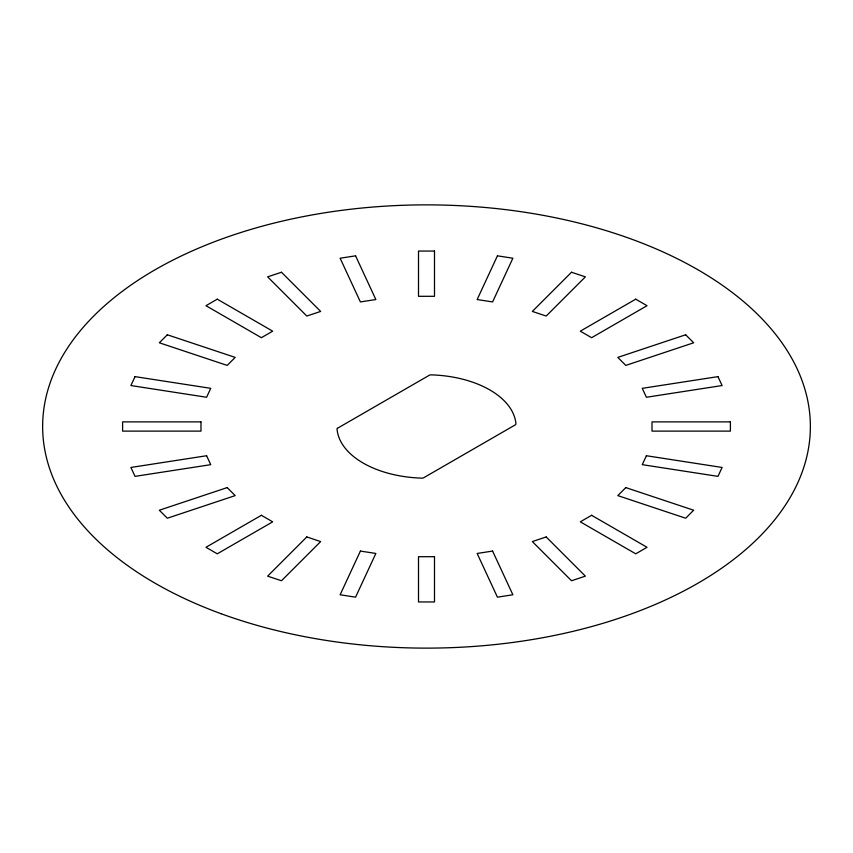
<?xml version="1.0" encoding="UTF-8"?>
<svg xmlns="http://www.w3.org/2000/svg" width="853" height="853" viewBox="0 0 853 853"><rect width="100%" height="100%" fill="white"/><g stroke="black" fill="none" stroke-linecap="round" stroke-linejoin="round"><path stroke-width="1.28" d="M337.351 428.345L337.052 429.208A89.576 51.713 0 0 0 421.808 478.138L423.301 477.968L515.649 424.655L515.948 423.792A89.576 51.713 0 0 0 431.191 374.862L429.699 375.032L337.351 428.345M135.041 376.631L130.893 385.545L206.597 397.263L210.744 388.339L135.041 376.631M360.403 551.07L340.123 594.776L355.573 597.164L375.853 553.458L360.403 551.07M497.427 255.836L477.147 299.542L492.597 301.93L512.877 258.224L497.427 255.836M646.403 455.737L642.256 464.661L717.959 476.369L722.107 467.455L646.403 455.737M167.327 334.781L159.33 342.778L227.197 365.404L235.193 357.396L167.327 334.781M306.813 536.953L267.629 576.138L281.479 580.754L320.664 541.57L306.813 536.953M571.521 272.246L532.336 311.43L546.187 316.047L585.371 276.862L571.521 272.246M625.803 487.596L617.807 495.604L685.673 518.219L693.67 510.222L625.803 487.596M217.27 299.179L205.968 305.705L261.381 337.703L272.693 331.167L217.27 299.179M261.381 515.297L205.968 547.295L217.27 553.821L272.693 521.833L261.381 515.297M635.73 299.179L580.307 331.167L591.619 337.703L647.032 305.705L635.73 299.179M591.619 515.297L580.307 521.833L635.73 553.821L647.032 547.295L591.619 515.297M281.479 272.246L267.629 276.862L306.813 316.047L320.664 311.43L281.479 272.246M227.197 487.596L159.33 510.222L167.327 518.219L235.193 495.604L227.197 487.596M685.673 334.781L617.807 357.396L625.803 365.404L693.67 342.778L685.673 334.781M546.187 536.953L532.336 541.57L571.521 580.754L585.371 576.138L546.187 536.953M355.573 255.836L340.123 258.224L360.403 301.93L375.853 299.542L355.573 255.836M206.597 455.737L130.893 467.455L135.041 476.369L210.744 464.661L206.597 455.737M717.959 376.631L642.256 388.339L646.403 397.263L722.107 385.545L717.959 376.631M492.597 551.07L477.147 553.458L497.427 597.164L512.877 594.776L492.597 551.07M434.497 251.049L418.503 251.049L418.503 296.3L434.497 296.3L434.497 251.049M200.988 421.883L122.608 421.883L122.608 431.117L200.988 431.117L200.988 421.883M730.392 421.883L652.012 421.883L652.012 431.117L730.392 431.117L730.392 421.883M434.497 556.7L418.503 556.7L418.503 601.951L434.497 601.951L434.497 556.7M220.97 613.68A383.871 221.631 0 0 0 810.041 435.67A383.871 221.631 0 0 0 248.49 230.139A383.871 221.631 0 0 0 220.97 613.68"/></g></svg>
